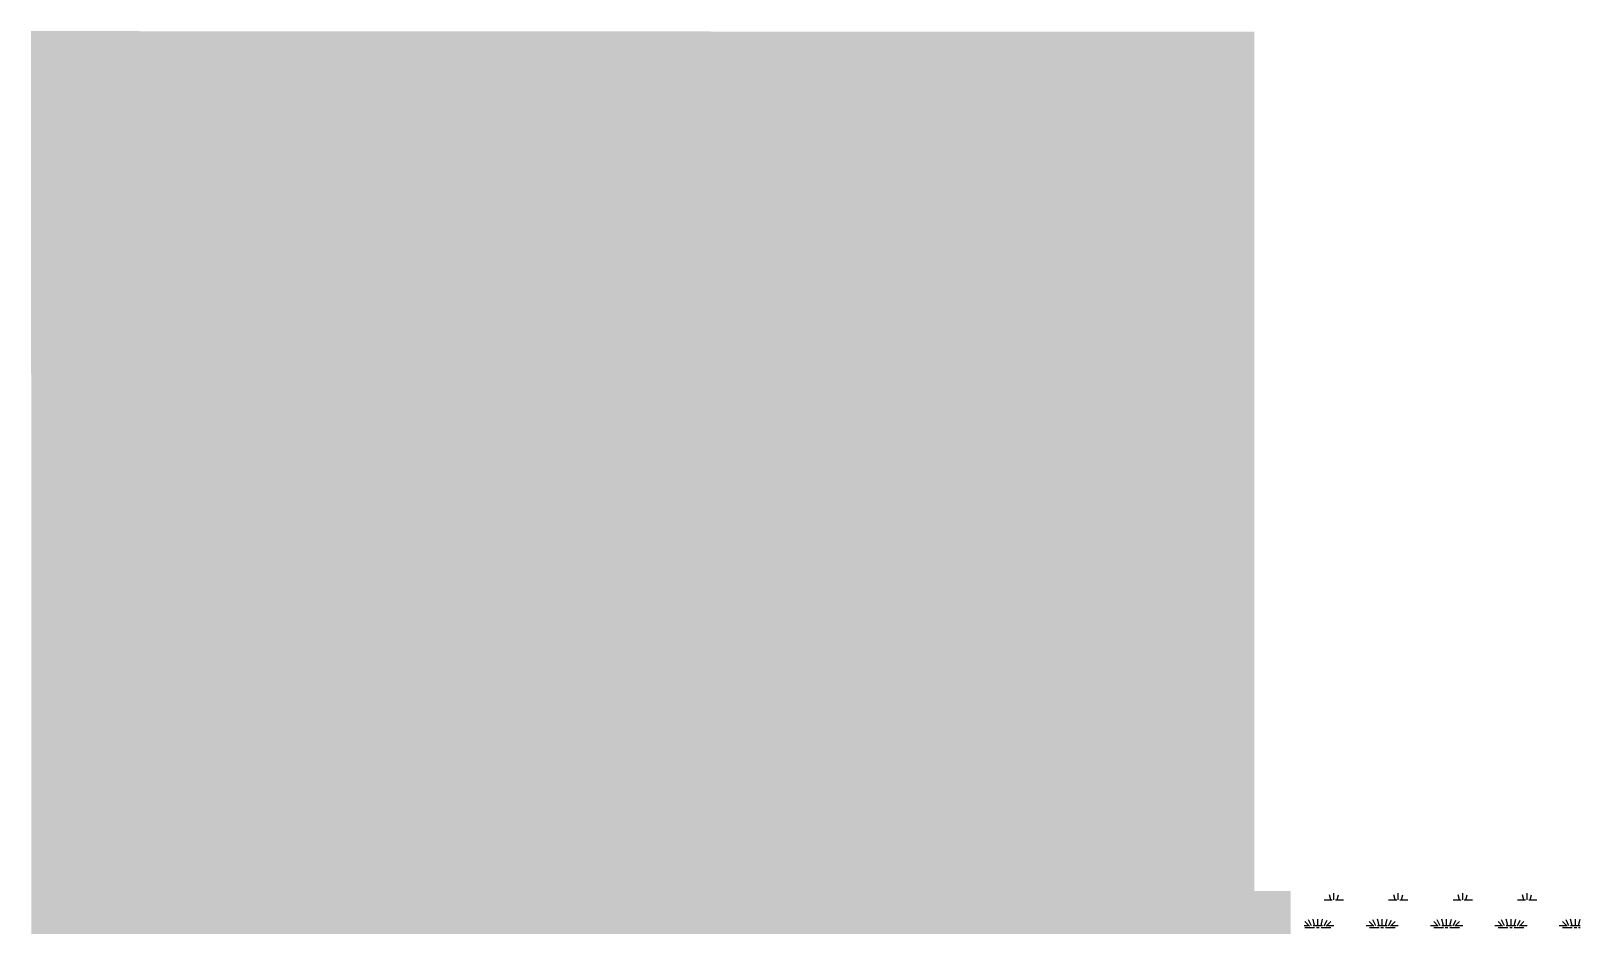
# Model space of a CAD drawing. Header units: centimetres. Extents: x -48696 to 156237, y -5617 to 29024.
# Drawn here: x 15127.8 to 15490, y 5156.5 to 5369.1 of the extents above; entities that cross this region are included whole.
import ezdxf

# ---------------------------------------------------------------- set-up
doc = ezdxf.new("R2010")
doc.units = ezdxf.units.CM
pattern_1 = [(0, (4.5, 0.3), (15, 15), [2.25, -0.45, 0.6, -0.45, 2.25, -9]), (0, (3.75, 0.75), (15, 15), [1.5, -1.125, 2.25, -1.125, 1.5, -7.5]), (0, (9, 6.75), (15, 15), [1.875, -0.75, 1.875, -10.5]), (0, (1.5, 9.75), (15, 15), [0.75, -1.5, 0.75, -12]), (90, (3, 9.75), (-15, 15), [1.35, -13.65]), (90, (7.5, 0.75), (-15, 15), [1.5, -13.5]), (90, (11.25, 6.75), (-15, 15), [1.5, -13.5]), (45, (9.45, 0.6), (2e-15, 15), [1.5, -19.713203]), (135, (5.55, 0.6), (-15, 2e-15), [1.5, -19.713203]), (63.43495, (9, 0.675), (8e-10, 15), [1.5, -32.04102]), (75.963757, (8.25, 0.75), (5e-10, 15), [1.5, -60.346584]), (75.963757, (12, 6.75), (5e-10, 15), [1.2, -60.646584]), (75.963757, (3.3, 9.75), (5e-10, 15), [1.05, -60.796584]), (104.036243, (6.75, 0.75), (-5e-10, 15), [1.5, -60.346584]), (104.036243, (10.5, 6.75), (-5e-10, 15), [1.2, -60.646584]), (104.036243, (2.7, 9.75), (-5e-10, 15), [1.05, -60.796584]), (116.56505, (6, 0.675), (-6e-09, 15), [1.5, -32.041002])]

msp = doc.modelspace()

# ---------------------------------------------------------------- hatches: boundary and pattern name
h = msp.add_hatch()
h.set_pattern_fill('GRASS2', color=74, pattern_type=2)
h.set_pattern_definition([(0, (0.3, 0.02), (1, 1), [0.15, -0.03, 0.04, -0.03, 0.15, -0.6]), (0, (0.25, 0.05), (1, 1), [0.1, -0.075, 0.15, -0.075, 0.1, -0.5]), (0, (0.6, 0.45), (1, 1), [0.125, -0.05, 0.125, -0.7]), (0, (0.1, 0.65), (1, 1), [0.05, -0.1, 0.05, -0.8]), (90, (0.2, 0.65), (-1, 1), [0.09, -0.91]), (90, (0.5, 0.05), (-1, 1), [0.1, -0.9]), (90, (0.75, 0.45), (-1, 1), [0.1, -0.9]), (45, (0.63, 0.04), (1e-16, 1), [0.1, -1.31421356]), (135, (0.37, 0.04), (-1, 1e-16), [0.1, -1.31421356]), (63.4349488, (0.6, 0.045), (5e-11, 1), [0.1, -2.13606798]), (75.9637565, (0.55, 0.05), (4e-11, 1), [0.1, -4.023105626]), (75.9637565, (0.8, 0.45), (4e-11, 1), [0.08, -4.043105626]), (75.9637565, (0.22, 0.65), (4e-11, 1), [0.07, -4.053105626]), (104.0362435, (0.45, 0.05), (-4e-11, 1), [0.1, -4.023105626]), (104.0362435, (0.7, 0.45), (-4e-11, 1), [0.08, -4.043105626]), (104.0362435, (0.18, 0.65), (-4e-11, 1), [0.07, -4.053105626]), (116.5650512, (0.4, 0.045), (-4e-10, 1), [0.1, -2.1360668])])
h.paths.add_polyline_path([(15412.73989, 5368.88794), (15127.76661, 5369.05415), (15127.80984, 5158.76205), (15421.18255, 5158.76205), (15421.18255, 5168.82063), (15412.73989, 5168.82063), (15412.73989, 5228.82063)])
h = msp.add_hatch()
h.set_pattern_fill('GRASS2', color=43, scale=15, pattern_type=2)
h.set_pattern_definition(pattern_1)
h.paths.add_polyline_path([(15488.65206, 5168.82063), (15424.36401, 5168.82063), (15424.36401, 5158.82064), (15488.65206, 5158.82064)], flags=16)
h.paths.add_polyline_path([(15424.17216, 5156.47065), (15489.95788, 5156.87703), (15489.7685, 5187.53522), (15423.98277, 5187.12884)], flags=9)
h = msp.add_hatch()
h.set_pattern_fill('GRASS2', color=43, scale=15, pattern_type=2)
h.set_pattern_definition(pattern_1)
h.paths.add_polyline_path([(15488.65206, 5168.82063), (15424.36401, 5168.82063), (15424.36401, 5158.82064), (15488.65206, 5158.82064)], flags=16)
h.paths.add_polyline_path([(15424.17216, 5156.47065), (15489.95788, 5156.87703), (15489.7685, 5187.53522), (15423.98277, 5187.12884)], flags=9)

doc.saveas('drawing.dxf')
